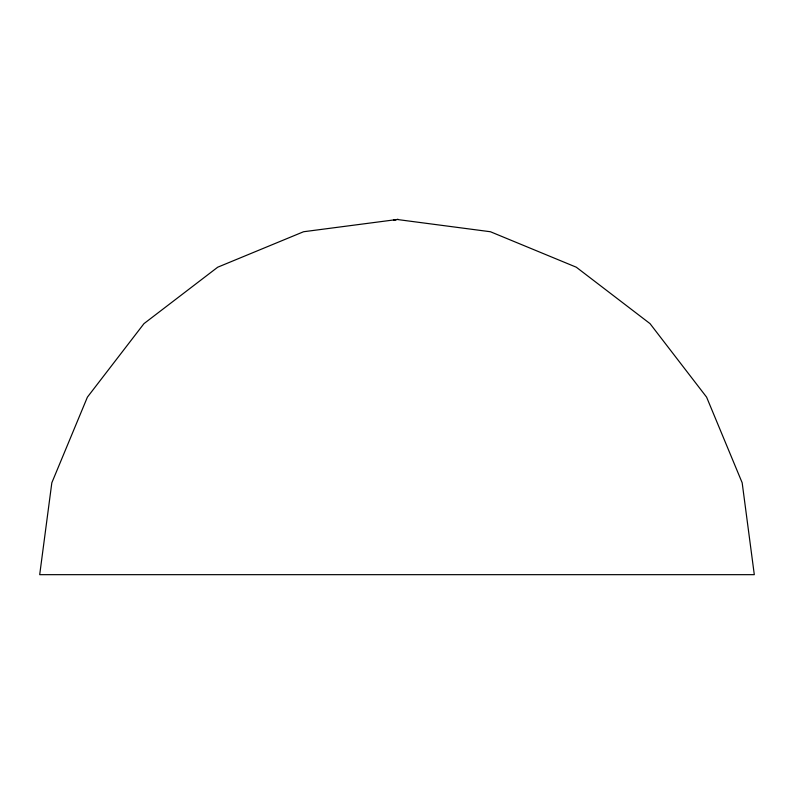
<?xml version="1.0" encoding="UTF-8"?>
<svg xmlns="http://www.w3.org/2000/svg" width="794" height="794" viewBox="0 0 794 794"><rect width="100%" height="100%" fill="white"/><g stroke="black" fill="none" stroke-linecap="round" stroke-linejoin="round"><path stroke-width="1.19" d="M394.112 219.938L398.141 219.372L303.576 231.739L217.715 267.201L143.982 323.624L87.4 397.149L51.828 482.782L39.7 574.667L754.3 574.667L742.172 482.782L706.6 397.149L650.018 323.624L576.285 267.201L490.424 231.739L398.27 219.64M393.645 219.938L395.799 219.64"/></g></svg>
